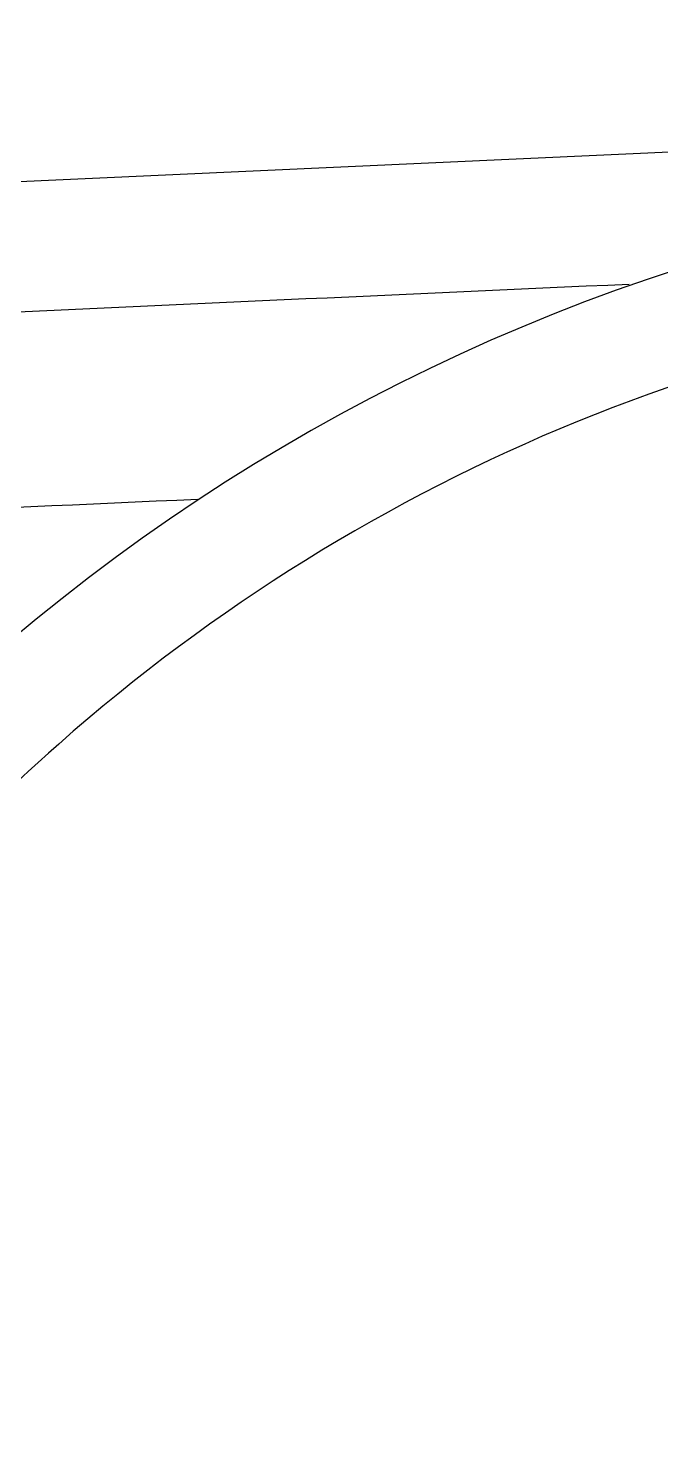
# Model space of a CAD drawing. Header units: inches. Extents: x -2 to 764, y -6 to 562.
# Drawn here: x 646.34 to 648.63, y 191.67 to 196.82 of the extents above; entities that cross this region are included whole.
import ezdxf

# ---------------------------------------------------------------- set-up
doc = ezdxf.new("R2010")
doc.units = ezdxf.units.IN
doc.header["$MEASUREMENT"] = 0
doc.layers.get('0').update_dxf_attribs({"true_color": 0xffffff})
doc.layers.add('SEAT', color=5, linetype='Continuous')

# ---------------------------------------------------------------- blocks, each defined once
blk = doc.blocks.new('3AAS38L01_0P')
at = {"layer": 'SEAT'}
blk.add_line((-7.6451, 8.1333), (7.3221, 8.8155), dxfattribs=at)
for centre, radius, start, end in [((-0.2806, 1.1487), 7.1391, 97.87016, 160.75724), ((347.9644, -7768.5691), 7784.3562, 92.58154371, 92.61844568), ((-0.3345, 1.261), 6.6209, 92.96907, 131.50403), ((438.7912, -10050.5975), 10067.4559, 92.52205906, 92.53586232), ((-0.2006, 1.0958), 6.8333, 131.42654, 158.05281)]:
    blk.add_arc(centre, radius, start, end, dxfattribs=at)

msp = doc.modelspace()

# ---------------------------------------------------------------- block references
msp.add_blockref('3AAS38L01_0P', (651.1689, 188.007))

doc.saveas('drawing.dxf')
